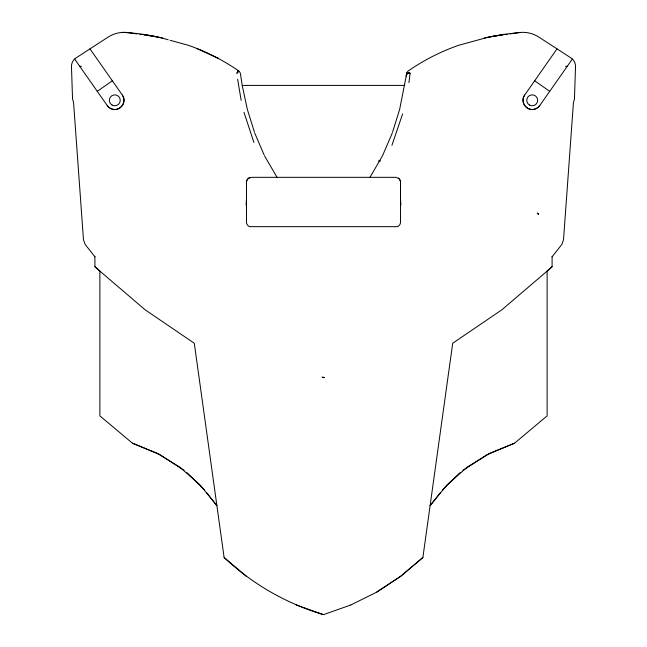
<?xml version="1.0" encoding="UTF-8"?>
<svg xmlns="http://www.w3.org/2000/svg" width="647" height="647" viewBox="0 0 647 647"><rect width="100%" height="100%" fill="white"/><g stroke="black" fill="none" stroke-linecap="round" stroke-linejoin="round"><path stroke-width="0.97" d="M400.525 198.403L400.525 182.308A4.966 4.933 34.3 0 0 398.317 178.176L395.56 177.335L251.44 177.335L248.683 178.176A4.966 4.933 -35.7 0 0 246.475 182.308L246.475 222.067A4.917 4.853 66.3 0 0 249.556 226.66L397.444 226.66A4.917 4.853 -66.3 0 0 400.533 222.067L400.525 182.308A4.958 4.933 35.9 0 0 398.317 178.176M246.183 205.115L246.475 199.972M408.936 82.598L410.077 73.443L409.494 72.61A4.966 3.785 7.9 0 0 406.437 75.028L399.628 109.497L392.567 132.109M406.47 74.365L406.502 74.122A4.966 4.966 0 0 1 408.605 70.693C424.149 60.025 441.092 51.372 458.917 45.217L489.148 36.944L503.762 34.372L520.131 32.455A29.819 29.819 0 0 1 538.967 37.154L571.002 57.955A9.94 9.94 0 0 1 575.523 66.617L574.463 98.837L573.42 102.8L563.521 239.746L561.887 244.364L552.093 256.827M406.502 74.122L406.219 76.184L406.356 75.189A4.966 3.704 7.9 0 1 409.462 72.812L410.077 73.443M350.9 604.937L376.635 592.159L400.784 576.226L422.887 557.504L452.706 343.242L501.894 309.776L547.127 271.101L552.093 266.677L552.093 256.317M391.945 145.276L402.588 114.001M392.276 133.047L382.514 155.781L369.963 177.335M557.01 48.873L524.685 95.036C519.282 101.983 527.653 112.529 535.643 108.842A10.093 9.624 52 0 0 539.744 105.582L572.36 59.014M440.558 492.416L430.101 505.663L447.02 484.87L467.102 467.199L489.86 453.248L514.551 443.203L547.127 415.875L547.127 271.101L552.093 266.677M442.411 490.07L458.917 473.669A154.827 154.827 0 0 1 460.227 472.569M422.887 557.504L400.598 576.364L376.603 592.175M97.276 91.34L112.335 80.794M462.896 470.409L487.102 454.663L514.551 443.203M94.907 256.317L94.907 266.677L99.873 271.101L145.106 309.776L194.294 343.242L224.113 557.504C252.281 583.958 286.443 603.651 323.5 614.65L350.739 605.01M250.47 177.432L248.683 178.176A4.958 4.933 -37.2 0 0 246.475 182.308M484.393 37.971L503.762 34.372M489.148 36.944L499.144 35.496M501.142 35.205L503.14 34.922M505.137 34.631L507.143 34.34M510.135 33.903L520.131 32.455M79.775 66.342L81.417 66.293M170.137 40.308L188.083 45.217C205.908 51.372 222.851 60.025 238.395 70.693A4.966 4.966 0 0 1 240.498 74.122L242.204 85.404L404.796 85.404M378.446 160.941L380.468 160.941M122.194 32.415C137.73 32.997 153.307 35.439 168.244 39.791M565.583 66.293L567.225 66.342M136.865 33.903L126.869 32.455A29.819 29.819 0 0 0 108.033 37.154L75.998 57.955A9.94 9.94 0 0 0 71.477 66.617L72.537 98.837L73.58 102.8L83.479 239.746L85.113 244.364L94.907 256.827M139.857 34.34L141.863 34.631M143.86 34.922L145.858 35.205M147.856 35.496L157.852 36.944M143.238 34.372L162.607 37.971M296.1 604.937L323.5 614.65M94.907 266.677L99.873 271.101L99.873 415.875L132.449 443.203L157.14 453.248L179.898 467.199L199.98 484.87L216.899 505.663L206.442 492.416M132.449 443.203L159.898 454.663L184.104 470.409M400.525 199.972L400.817 205.115M196.688 48.404L218.265 58.4M534.665 80.794L549.724 91.34M224.113 557.504L246.402 576.364M204.589 490.07L188.083 473.669A154.827 154.827 0 0 0 186.773 472.569M89.99 48.873L122.315 95.036C127.718 101.983 119.347 112.529 111.357 108.842A10.093 9.624 -52 0 1 107.256 105.582L74.64 59.014M264.486 155.781L277.037 177.335M254.724 133.047L264.089 154.876M243.976 112.335L253.899 142.453M254.433 132.109L247.372 109.497L242.204 85.404M241.161 100.325L237.619 79.274M539.752 105.582A9.195 9.195 0 0 1 526.941 107.839A9.195 9.195 0 0 1 524.685 95.036M122.315 95.036A9.195 9.195 0 0 1 120.059 107.839A9.195 9.195 0 0 1 107.248 105.582M246.345 200.238A14.905 14.905 0 0 1 246.345 204.129M400.655 204.129A14.905 14.905 0 0 1 400.655 200.238M406.648 73.475L406.494 74.179L406.906 72.852L406.648 73.475M237.481 71.849L236.923 73.443L237.433 72.06L238.136 72.286L237.481 71.849M237.999 70.871L237.756 71.259L238.622 71.324L237.999 70.871M324.01 377.597L322.465 377.387L324.01 377.597M324.123 377.436L322.271 377.29L324.123 377.436M538.069 213.72L537.374 213.073L538.539 214.44L538.069 213.72M529.481 105.049A5.467 5.467 0 0 0 537.681 100.309A5.467 5.467 0 0 0 529.481 95.578A5.467 5.467 0 0 0 529.481 105.049M112.052 105.049A5.467 5.467 0 0 0 120.253 100.309A5.467 5.467 0 0 0 112.052 95.578A5.467 5.467 0 0 0 112.052 105.049"/></g></svg>
